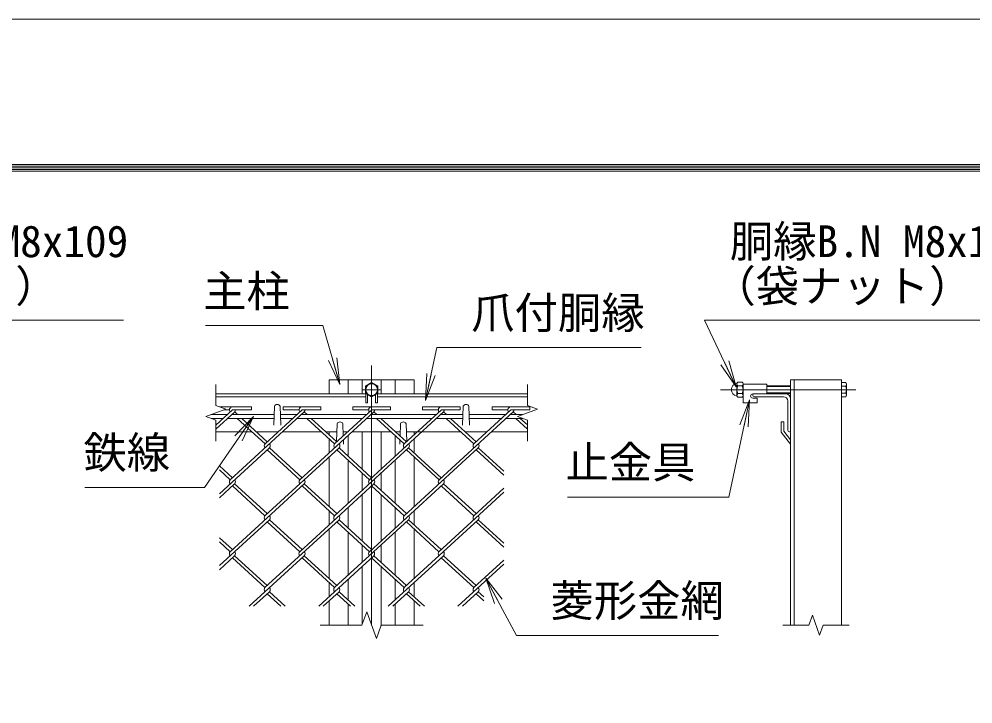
# Model space of a CAD drawing. Units: millimetres, scale not verified. Extents: x -14700 to 14700, y -10395 to 10395.
# Drawn here: x 5236 to 10287, y 6767 to 10395 of the extents above; entities that cross this region are included whole.
import ezdxf
from ezdxf.enums import TextEntityAlignment as Align

# ---------------------------------------------------------------- set-up
doc = ezdxf.new("R2010")
doc.units = ezdxf.units.MM
doc.header["$LTSCALE"] = 70
doc.linetypes.add('USER1', pattern=[50.8, 31.75, -6.35, 6.35, -6.35])
for name, color, linetype, lineweight in [('0-0_D-STR-TXT', 7, 'Continuous', 9), ('0-1_D-STR1', 1, 'Continuous', 18), ('0-2_D-BMK', 2, 'USER1', 13), ('0-3_D-STR3', 3, 'Continuous', 13), ('0-8_D-STR-DIM', 7, 'Continuous', 9), ('0-9_0', 7, 'Continuous', 9), ('0-A_D-STR2', 7, 'Continuous', 9), ('0-B_D-TTL', 7, 'Continuous', 9)]:
    doc.layers.add(name, color=color, linetype=linetype, lineweight=lineweight)
doc.styles.add('ＭＳ ゴシック', font='')
doc.styles.get('ＭＳ ゴシック').set_extended_font_data('MS Gothic')

# ---------------------------------------------------------------- blocks, each defined once
blk = doc.blocks.new('_Open')
at = {"layer": '0-9_0'}
blk.add_line((-70, 11.67), (0, 0), dxfattribs=at)
blk.add_lwpolyline([(-70, -11.67), (0, 0), (-70, 0)], dxfattribs=at)

msp = doc.modelspace()

# ---------------------------------------------------------------- linework, layer by layer
at = {"layer": '0-0_D-STR-TXT'}
for points in [[(5788.5, 8800.87), (4026.38, 8800.87), (4192.31, 8449.13)], [(10628.32, 8800.87), (8866.2, 8800.87), (9032.13, 8449.13)], [(6223.56, 8771.03), (6844.17, 8771.03), (6934.69, 8461.26)], [(8530.24, 8655.79), (7448.58, 8655.79), (7387.89, 8376.97)], [(8140.66, 7862.83), (8994.02, 7862.83), (9103.78, 8375.6)], [(5584.45, 7914.32), (6217.5, 7914.32), (6475.55, 8288.17)], [(8939.97, 7130.18), (7870.75, 7130.18), (7707.76, 7432.36)]]:
    msp.add_lwpolyline(points, dxfattribs=at)
at = {"layer": '0-1_D-STR1'}
for p, q in [((6877.74, 8484.4), (7327.74, 8484.4)), ((6877.74, 8409.4), (6877.74, 8484.4)), ((6977.74, 8409.4), (6977.74, 8484.4)), ((7052.74, 8484.4), (7052.74, 8409.4)), ((7152.74, 8484.4), (7152.74, 8409.4)), ((7227.74, 8409.4), (7227.74, 8484.4)), ((7327.74, 8409.4), (7327.74, 8484.4)), ((9341.26, 7184.4), (9341.26, 8484.4)), ((9591.26, 7184.4), (9591.26, 8484.4)), ((6277.74, 8409.4), (7071.49, 8409.4)), ((6277.74, 8394.4), (7071.49, 8394.4)), ((7133.99, 8409.4), (7927.74, 8409.4)), ((7133.99, 8394.4), (7927.74, 8394.4)), ((9121.26, 8409.4), (9296.26, 8409.4)), ((9121.26, 8404.4), (9121.26, 8409.4)), ((9131.26, 8394.4), (9283.76, 8394.4)), ((6587.74, 8343.76), (6584.23, 8243.13)), ((6617.74, 8343.76), (6621.25, 8243.13)), ((7587.74, 8343.76), (7584.23, 8243.13)), ((7617.74, 8343.76), (7621.25, 8243.13)), ((9306.26, 8371.9), (9306.26, 8219.4)), ((9321.26, 8384.4), (9321.26, 8209.4)), ((6920.24, 8251.29), (6916.98, 8157.61)), ((6950.24, 8251.29), (6952.49, 8187.01)), ((7255.24, 8251.29), (7253.02, 8187.48)), ((7285.24, 8251.29), (7288.53, 8157.14)), ((9271.26, 8261.29), (9271.26, 8206.29)), ((9286.26, 8261.29), (9271.26, 8261.29)), ((9286.26, 8261.29), (9286.26, 8211.9)), ((6277.74, 8209.4), (6468.2, 8209.4)), ((6491.82, 8209.4), (6608.28, 8209.4)), ((6631.97, 8209.4), (6836.84, 8209.4)), ((6860.46, 8209.4), (6918.78, 8209.4)), ((6877.74, 8193.56), (6877.74, 8209.4)), ((6951.7, 8209.4), (6976.92, 8209.4)), ((6977.74, 8080.23), (6977.74, 8188.99)), ((7205.41, 8209.4), (7000.01, 8209.4)), ((7052.74, 8209.4), (7052.74, 8011.55)), ((7152.74, 8209.4), (7152.74, 8011.55)), ((7227.74, 8080.28), (7227.74, 8188.94)), ((7253.78, 8209.4), (7229.1, 8209.4)), ((7574.05, 8209.4), (7286.7, 8209.4)), ((7327.74, 8193.07), (7327.74, 8209.4)), ((7714.2, 8209.4), (7597.74, 8209.4)), ((7927.74, 8209.4), (7737.88, 8209.4)), ((9271.26, 8206.29), (9321.26, 8143.79)), ((9286.26, 8211.9), (9321.26, 8166.65)), ((9316.26, 8209.4), (9321.26, 8209.4)), ((6877.74, 8097.36), (6877.74, 8171.91)), ((6953.2, 8166.5), (6953.99, 8143.79)), ((7252.28, 8166.45), (7251.49, 8143.79)), ((7327.74, 8097.3), (7327.74, 8171.91)), ((9321.26, 8166.65), (9321.26, 8143.79)), ((6877.74, 7812.42), (6877.74, 8075.66)), ((6977.74, 7829.5), (6977.74, 8058.58)), ((7227.74, 7829.5), (7227.74, 8058.58)), ((7327.74, 7812.42), (7327.74, 8075.6)), ((7052.74, 7989.85), (7052.74, 7898.22)), ((7152.74, 7989.85), (7152.74, 7898.22)), ((7052.74, 7876.52), (7052.74, 7630.36)), ((7152.74, 7876.52), (7152.74, 7630.36)), ((6877.74, 7716.16), (6877.74, 7790.71)), ((6977.74, 7699.08), (6977.74, 7807.79)), ((7227.74, 7699.08), (7227.74, 7807.79)), ((7327.74, 7716.16), (7327.74, 7790.71)), ((6877.74, 7431.22), (6877.74, 7694.46)), ((7327.74, 7431.22), (7327.74, 7694.46)), ((6977.74, 7448.3), (6977.74, 7677.38)), ((7227.74, 7448.3), (7227.74, 7677.38)), ((7052.74, 7608.66), (7052.74, 7517.02)), ((7152.74, 7608.66), (7152.74, 7517.02)), ((7052.74, 7495.32), (7052.74, 7187.98)), ((7152.74, 7495.32), (7152.74, 7180.81)), ((6977.74, 7317.88), (6977.74, 7426.6)), ((7227.74, 7317.88), (7227.74, 7426.6)), ((6877.74, 7334.96), (6877.74, 7409.52)), ((7327.74, 7334.96), (7327.74, 7409.52)), ((6877.74, 7184.4), (6877.74, 7313.26)), ((6977.74, 7184.4), (6977.74, 7296.18)), ((7227.74, 7184.4), (7227.74, 7296.18)), ((7327.74, 7184.4), (7327.74, 7313.26))]:
    msp.add_line(p, q, dxfattribs=at)
msp.add_lwpolyline([(9321.26, 7184.4), (9321.26, 8484.4), (9591.26, 8484.4)], dxfattribs=at)
for centre, radius, start, end in [((9131.26, 8404.4), 10, 180, 270), ((9283.76, 8371.9), 22.5, 0, 90), ((9296.26, 8384.4), 25, 0, 90), ((6602.74, 8337.51), 16.25, 22.61986, 157.38014), ((7602.74, 8337.51), 16.25, 22.61986, 157.38014), ((6935.24, 8245.04), 16.25, 22.61986, 157.38014), ((7270.24, 8245.04), 16.25, 22.61986, 157.38014), ((9316.26, 8219.4), 10, 180, 270)]:
    msp.add_arc(centre, radius, start, end, dxfattribs=at)
at = {"layer": '0-2_D-BMK'}
for p, q in [((7102.74, 8559.4), (7102.74, 7184.4)), ((7152.74, 8431.9), (7052.74, 8431.9)), ((8950.09, 8431.9), (9666.26, 8431.9))]:
    msp.add_line(p, q, dxfattribs=at)
at = {"layer": '0-3_D-STR3'}
for p, q in [((9037.51, 8463.07), (9037.51, 8401.34)), ((9037.51, 8463.07), (9037.51, 8401.34)), ((9065.01, 8472.4), (9042.51, 8472.4)), ((9042.51, 8452.15), (9065.01, 8452.15)), ((9070.01, 8463.07), (9070.01, 8401.34)), ((9070.01, 8463.07), (9070.01, 8401.34)), ((9070.01, 8461.9), (9195.01, 8461.9)), ((9070.01, 8461.9), (9070.01, 8361.9)), ((9195.01, 8461.9), (9195.01, 8409.4)), ((9321.26, 8451.9), (9195.01, 8451.9)), ((9321.26, 8448.15), (9195.01, 8448.15)), ((9591.26, 8469.43), (9614.28, 8469.43)), ((9591.26, 8469.43), (9591.26, 8394.37)), ((9591.26, 8450.66), (9614.28, 8450.66)), ((9617.76, 8463.4), (9614.28, 8469.43)), ((9617.76, 8463.4), (9617.76, 8400.4)), ((7071.49, 8412.41), (7071.49, 8361.9)), ((7081.49, 8406.64), (7081.49, 8361.9)), ((7123.99, 8406.64), (7123.99, 8361.9)), ((7133.99, 8412.41), (7133.99, 8361.9)), ((9042.51, 8411.65), (9065.01, 8411.65)), ((9065.01, 8391.4), (9042.51, 8391.4)), ((9121.26, 8409.4), (9195.01, 8409.4)), ((9121.26, 8386.9), (9145.01, 8386.9)), ((9145.01, 8386.9), (9145.01, 8361.9)), ((9321.26, 8415.65), (9195.01, 8415.65)), ((9321.26, 8411.9), (9195.01, 8411.9)), ((9591.26, 8413.13), (9614.28, 8413.13)), ((9591.26, 8394.37), (9614.28, 8394.37)), ((9617.76, 8400.4), (9614.28, 8394.37)), ((7071.49, 8361.9), (7081.49, 8361.9)), ((7123.99, 8361.9), (7133.99, 8361.9)), ((9070.01, 8361.9), (9145.01, 8361.9)), ((6251.94, 8300.01), (6338.53, 8300.01)), ((6362.21, 8300.01), (6586.22, 8300.01)), ((6619.27, 8300.01), (6707.16, 8300.01)), ((6730.85, 8300.01), (7075.8, 8300.01)), ((7098.89, 8300.01), (7444.44, 8300.01)), ((7467.53, 8300.01), (7586.22, 8300.01)), ((7619.27, 8300.01), (7813.08, 8300.01)), ((7836.76, 8300.01), (7901.94, 8300.01)), ((6252.78, 8280.01), (6316.7, 8280.01)), ((6340.38, 8280.01), (6585.52, 8280.01)), ((6619.97, 8280.01), (6685.34, 8280.01)), ((6709.02, 8280.01), (7053.98, 8280.01)), ((7077.07, 8280.01), (7422.61, 8280.01)), ((7445.71, 8280.01), (7585.52, 8280.01)), ((7619.97, 8280.01), (7791.25, 8280.01)), ((7814.94, 8280.01), (7902.78, 8280.01))]:
    msp.add_line(p, q, dxfattribs=at)
msp.add_lwpolyline([(7135.24, 8450.66), (7102.74, 8469.43), (7070.24, 8450.66), (7070.24, 8413.13), (7102.74, 8394.37), (7135.24, 8413.13)], close=True, dxfattribs=at)
msp.add_circle((7102.74, 8431.9), 31.25, dxfattribs=at)
for centre, radius, start, end in [((9040.01, 8431.9), 32.5, 97.16806, 262.83194), ((9035.64, 8466.62), 2.5, 277.16806, 350.16084), ((9050.2, 8462.27), 12.71, 127.21089, 232.78911), ((9081.01, 8431.9), 43.51, 152.26063, 207.73937), ((9057.32, 8462.27), 12.71, 307.21089, 52.78911), ((9026.5, 8431.9), 43.51, 332.26063, 27.73937), ((9555.08, 8431.9), 62.1, 342.4121, 17.5879), ((9600.57, 8460.04), 16.61, 325.61585, 34.38415), ((9035.64, 8397.17), 2.5, 16.57981, 82.83194), ((9050.26, 8401.52), 12.75, 127.42505, 232.57495), ((9057.26, 8401.52), 12.75, 307.42505, 52.57495), ((9121.26, 8398.15), 11.25, 90, 270), ((9600.57, 8403.75), 16.61, 325.61585, 34.38415)]:
    msp.add_arc(centre, radius, start, end, dxfattribs=at)
at = {"layer": '0-8_D-STR-DIM'}
for p, q in [((6277.74, 8459.4), (6277.74, 8347.88)), ((7927.74, 8459.4), (7927.74, 8347.88)), ((6330.6, 8328.64), (6277.74, 8347.88)), ((6224.89, 8290.16), (6330.6, 8328.64)), ((6277.74, 8270.92), (6224.89, 8290.16)), ((6277.74, 8270.92), (6277.74, 8159.4)), ((7927.74, 8270.92), (7927.74, 8159.4)), ((7051.44, 7184.4), (7077.09, 7254.88)), ((7077.09, 7254.88), (7128.4, 7113.92)), ((9437.02, 7237.26), (9417.78, 7184.4)), ((9475.5, 7131.54), (9437.02, 7237.26)), ((7051.44, 7184.4), (6830.24, 7184.4)), ((7128.4, 7113.92), (7154.05, 7184.4)), ((7375.24, 7184.4), (7154.05, 7184.4)), ((9280.01, 7184.4), (9417.78, 7184.4)), ((9494.74, 7184.4), (9475.5, 7131.54)), ((9494.74, 7184.4), (9632.51, 7184.4))]:
    msp.add_line(p, q, dxfattribs=at)
msp.add_lwpolyline([(7927.74, 8270.92), (7874.89, 8290.16), (7980.6, 8328.64), (7927.74, 8347.88)], dxfattribs=at)
at = {"layer": '0-A_D-STR2'}
for p, q in [((6296.81, 8340.94), (6465.73, 8340.94)), ((6465.73, 8324.94), (6465.73, 8340.94)), ((6634.37, 8324.94), (6634.37, 8340.94)), ((6634.37, 8340.94), (6834.37, 8340.94)), ((6834.37, 8324.94), (6834.37, 8340.94)), ((7003.01, 8324.94), (7003.01, 8340.94)), ((7003.01, 8340.94), (7203.01, 8340.94)), ((7203.01, 8324.94), (7203.01, 8340.94)), ((7371.92, 8325.19), (7371.92, 8341.19)), ((7371.92, 8341.19), (7571.92, 8341.19)), ((7571.92, 8325.19), (7571.92, 8341.19)), ((7740.56, 8325.19), (7740.56, 8341.19)), ((7740.56, 8341.19), (7940.56, 8341.19)), ((7940.56, 8325.19), (7940.56, 8341.19)), ((6365.73, 8324.94), (6277.74, 8244.31)), ((6320.43, 8324.94), (6349.67, 8324.94)), ((6746.21, 8314.09), (6353.92, 7954.62)), ((6365.73, 8324.94), (6465.73, 8324.94)), ((6369.26, 8300.01), (6365.73, 8303.23)), ((6734.37, 8324.94), (6538.21, 8145.19)), ((6634.37, 8324.94), (6718.31, 8324.94)), ((7114.56, 8314.36), (6722.26, 7954.89)), ((6734.37, 8324.94), (6834.37, 8324.94)), ((6737.9, 8300.01), (6734.37, 8303.23)), ((6761.58, 8300.01), (6746.21, 8314.09)), ((7103.01, 8324.94), (6906.85, 8145.19)), ((7003.01, 8324.94), (7086.95, 8324.94)), ((7483.19, 8314.36), (7090.9, 7954.89)), ((7106.53, 8300.01), (7102.71, 8303.51)), ((7103.01, 8324.94), (7203.01, 8324.94)), ((7130.22, 8300.01), (7114.56, 8314.36)), ((7471.92, 8325.19), (7275.49, 8145.19)), ((7371.92, 8325.19), (7455.86, 8325.19)), ((7852.13, 8314.09), (7459.81, 7954.59)), ((7475.17, 8300.01), (7471.35, 8303.51)), ((7471.92, 8325.19), (7571.92, 8325.19)), ((7498.86, 8300.01), (7483.19, 8314.36)), ((7840.56, 8325.19), (7644.13, 8145.19)), ((7740.56, 8325.19), (7824.5, 8325.19)), ((7843.81, 8300.01), (7839.99, 8303.51)), ((7840.56, 8325.19), (7940.56, 8325.19)), ((7867.49, 8300.01), (7851.83, 8314.36)), ((6538.21, 8145.19), (6391.08, 8280.01)), ((6550.05, 8156.04), (6414.77, 8280.01)), ((6906.85, 8145.19), (6759.72, 8280.01)), ((6918.69, 8156.04), (6783.41, 8280.01)), ((7275.49, 8145.19), (7128.36, 8280.01)), ((7287.33, 8156.04), (7152.04, 8280.01)), ((7644.13, 8145.19), (7497, 8280.01)), ((7655.97, 8156.04), (7520.68, 8280.01)), ((7927.74, 8223.1), (7865.64, 8280.01)), ((7927.74, 8244.8), (7889.32, 8280.01)), ((6561.63, 8123.78), (6296.49, 7880.84)), ((6930.24, 8123.76), (6537.94, 7764.29)), ((6722.26, 7954.89), (6549.79, 8112.93)), ((6734.1, 7965.74), (6561.63, 8123.78)), ((7298.87, 8123.76), (6906.58, 7764.29)), ((7090.9, 7954.89), (6918.42, 8112.93)), ((7102.74, 7965.74), (6930.27, 8123.78)), ((7667.51, 8123.76), (7275.22, 7764.29)), ((7459.81, 7954.59), (7287.03, 8112.91)), ((7471.65, 7965.44), (7298.87, 8123.76)), ((7802.74, 7978.14), (7655.67, 8112.91)), ((7802.74, 7999.84), (7667.51, 8123.76)), ((6365.47, 7965.74), (6296.49, 8028.94)), ((6353.62, 7954.89), (6296.49, 8007.24)), ((6377.31, 7933.19), (6296.49, 7859.13)), ((6745.95, 7933.19), (6353.62, 7573.69)), ((6549.79, 7775.14), (6377.31, 7933.19)), ((7114.58, 7933.19), (6722.26, 7573.69)), ((6918.42, 7775.14), (6745.95, 7933.19)), ((7483.19, 7933.16), (7090.9, 7573.69)), ((7287.06, 7775.14), (7114.58, 7933.19)), ((7655.67, 7775.11), (7483.19, 7933.16)), ((6537.94, 7764.29), (6365.47, 7922.34)), ((6906.58, 7764.29), (6734.1, 7922.34)), ((7275.22, 7764.29), (7102.74, 7922.34)), ((7802.74, 7888.18), (7459.54, 7573.69)), ((7643.83, 7764.26), (7472.38, 7921.36)), ((7802.74, 7909.88), (7643.83, 7764.26)), ((6561.63, 7742.59), (6296.49, 7499.64)), ((6930.27, 7742.59), (6537.94, 7383.09)), ((6722.26, 7573.69), (6549.79, 7731.74)), ((6734.1, 7584.54), (6561.63, 7742.59)), ((7298.9, 7742.59), (6906.58, 7383.09)), ((7090.9, 7573.69), (6919.46, 7730.79)), ((7102.74, 7584.54), (6930.27, 7742.59)), ((7667.51, 7742.56), (7275.22, 7383.09)), ((7459.54, 7573.69), (7287.06, 7731.74)), ((7471.38, 7584.54), (7298.9, 7742.59)), ((7802.74, 7596.94), (7655.67, 7731.71)), ((7802.74, 7618.64), (7667.51, 7742.56)), ((6365.47, 7584.54), (6296.49, 7647.74)), ((6353.62, 7573.69), (6296.49, 7626.04)), ((6377.31, 7551.99), (6296.49, 7477.94)), ((6537.94, 7383.09), (6365.47, 7541.14)), ((6549.79, 7393.94), (6377.31, 7551.99)), ((6745.95, 7551.99), (6453.92, 7284.4)), ((6906.58, 7383.09), (6734.1, 7541.14)), ((6918.42, 7393.94), (6745.94, 7551.99)), ((7114.58, 7551.99), (6822.56, 7284.4)), ((7275.22, 7383.09), (7102.74, 7541.14)), ((7287.06, 7393.94), (7114.58, 7551.99)), ((7483.22, 7551.99), (7191.2, 7284.4)), ((7643.86, 7383.09), (7471.38, 7541.14)), ((7655.7, 7393.94), (7483.22, 7551.99)), ((7802.74, 7528.68), (7643.86, 7383.09)), ((7802.74, 7506.98), (7559.84, 7284.4)), ((6561.63, 7361.39), (6477.61, 7284.4)), ((6621.96, 7284.4), (6549.79, 7350.54)), ((6645.65, 7284.4), (6561.63, 7361.39)), ((6930.27, 7361.39), (6846.24, 7284.4)), ((6990.6, 7284.4), (6918.42, 7350.54)), ((7014.29, 7284.4), (6930.27, 7361.39)), ((7298.9, 7361.39), (7214.88, 7284.4)), ((7359.24, 7284.4), (7287.06, 7350.54)), ((7382.92, 7284.4), (7298.9, 7361.39)), ((7667.54, 7361.39), (7583.52, 7284.4)), ((7696.49, 7313.16), (7655.7, 7350.54)), ((7696.49, 7334.86), (7667.54, 7361.39))]:
    msp.add_line(p, q, dxfattribs=at)
msp.add_lwpolyline([(6392.94, 8300.01), (6377.57, 8314.09), (6277.74, 8222.61)], dxfattribs=at)
for centre, start, end in [((6365.73, 8324.94), 95, 222.5), ((6734.37, 8324.94), 95, 222.5), ((7103.01, 8324.94), 85, 222.5), ((7471.92, 8325.19), 85, 222.5), ((7840.56, 8325.19), 85, 222.5), ((6365.73, 8324.94), 317.5, 0), ((6734.37, 8324.94), 317.5, 0), ((7103.01, 8324.94), 317.5, 0), ((7471.65, 8324.94), 317.5, 0.89905), ((7840.29, 8324.94), 317.5, 0.89905), ((6550.05, 8134.34), 137.5, 222.5), ((6550.05, 8134.34), 317.5, 42.5), ((6918.69, 8134.34), 137.5, 222.5), ((6918.69, 8134.34), 317.5, 42.5), ((7287.33, 8134.34), 137.5, 222.5), ((7287.33, 8134.34), 317.5, 42.5), ((7655.97, 8134.34), 137.5, 222.5), ((7655.97, 8134.34), 317.5, 42.5), ((6365.73, 7943.74), 137.5, 222.5), ((6365.73, 7943.74), 317.5, 42.5), ((6734.37, 7943.74), 137.5, 222.5), ((6734.37, 7943.74), 317.5, 42.5), ((7103.01, 7943.74), 137.5, 222.5), ((7103.01, 7943.74), 317.5, 42.5), ((7471.65, 7943.74), 137.5, 222.5), ((7471.65, 7943.74), 317.5, 42.5), ((6549.79, 7753.44), 137.5, 222.5), ((6549.79, 7753.44), 317.5, 42.5), ((6918.42, 7753.44), 137.5, 222.5), ((6918.42, 7753.44), 317.5, 42.5), ((7287.33, 7753.14), 137.5, 222.5), ((7287.33, 7753.14), 317.5, 42.5), ((7655.97, 7753.14), 137.5, 222.5), ((7655.97, 7753.14), 317.5, 42.5), ((6365.44, 7562.81), 137.5, 222.5), ((6365.44, 7562.81), 317.5, 42.5), ((6734.08, 7562.81), 137.5, 222.5), ((6734.08, 7562.81), 317.5, 42.5), ((7102.71, 7562.81), 137.5, 222.5), ((7102.71, 7562.81), 317.5, 42.5), ((7471.35, 7562.81), 137.5, 222.5), ((7471.35, 7562.81), 317.5, 42.5), ((6549.79, 7372.24), 137.5, 222.5), ((6549.79, 7372.24), 317.5, 42.5), ((6918.42, 7372.24), 137.5, 222.5), ((6918.42, 7372.24), 317.5, 42.5), ((7287.33, 7371.94), 137.5, 222.5), ((7287.33, 7371.94), 317.5, 42.5), ((7655.97, 7371.94), 137.5, 222.5), ((7655.97, 7371.94), 317.5, 42.5)]:
    msp.add_arc(centre, 16.06, start, end, dxfattribs=at)
at = {"layer": '0-B_D-TTL', "color": 2, "lineweight": 18}
msp.add_lwpolyline([(-14700, 10395), (14700, 10395), (14700, -10395), (-14700, -10395)], close=True, dxfattribs=at)
at = {"layer": '0-B_D-TTL'}
for points in [[(-13755, 9625), (13755, 9625), (13755, -9625), (-13755, -9625)], [(-13746.25, 9616.25), (13746.25, 9616.25), (13746.25, -9616.25), (-13746.25, -9616.25)], [(-13737.5, 9607.5), (13737.5, 9607.5), (13737.5, -9607.5), (-13737.5, -9607.5)], [(-13728.75, 9598.75), (13728.75, 9598.75), (13728.75, -9598.75), (-13728.75, -9598.75)], [(-13720, 9590), (13720, 9590), (13720, -9590), (-13720, -9590)]]:
    msp.add_lwpolyline(points, close=True, dxfattribs=at)

# ---------------------------------------------------------------- block references
at = {"layer": '0-0_D-STR-TXT', "xscale": 2, "yscale": 2}
for p, rotation in [((6935.25, 8459.34), 286.2877), ((9032.98, 8447.32), 295.25501), ((7387.47, 8375.02), 257.72128), ((9104.2, 8377.56), 77.91864), ((6476.69, 8289.82), 55.3852), ((7706.81, 7434.12), 118.34149)]:
    msp.add_blockref('_Open', p, dxfattribs=dict(at, rotation=rotation))

# ---------------------------------------------------------------- texts
at = {"layer": '0-0_D-STR-TXT', "style": 'ＭＳ ゴシック'}
for s, p in [('胴縁B.N M8x109', (4209.95, 9083.41)), ('胴縁B.N M8x109', (8999.76, 9083.41)), ('（袋ナット）', (4067.81, 8845.81)), ('（袋ナット）', (8907.63, 8845.81)), ('主柱', (6210.23, 8819.08)), ('爪付胴縁', (7630.36, 8704.73)), ('鉄線', (5576.45, 7964.59)), ('止金具', (8129.12, 7912.65)), ('菱形金網', (8049.87, 7180))]:
    msp.add_text(s, height=168.3, dxfattribs=at).set_placement(p, align=Align.BOTTOM_LEFT)

doc.saveas('drawing.dxf')
